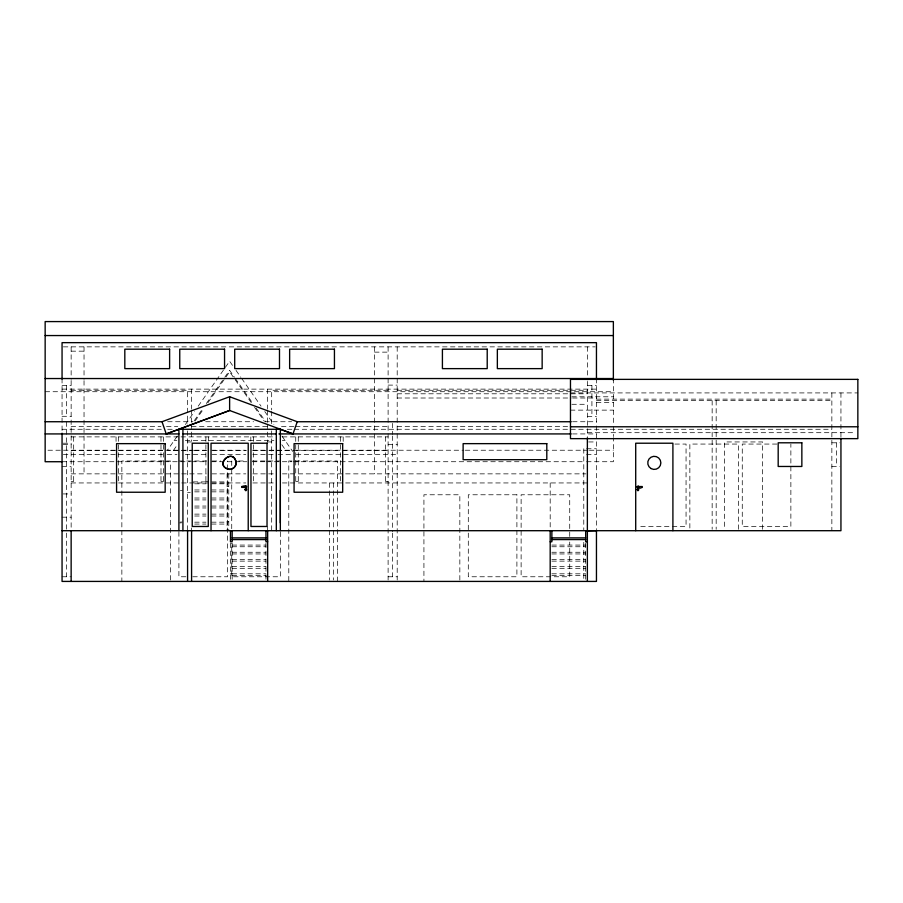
<?xml version="1.0" encoding="UTF-8"?>
<svg xmlns="http://www.w3.org/2000/svg" width="903" height="903" viewBox="0 0 903 903"><rect width="100%" height="100%" fill="white"/><g stroke="black" fill="none" stroke-linecap="round" stroke-linejoin="round"><path stroke-width="0.68" stroke-dasharray="4.51 3.39" d="M177.315 436.059L167.258 450.428L193.084 450.428M185.363 424.545L194.45 411.554M198.231 406.136L229.622 361.245L232.839 365.85M173.41 450.428L177.428 444.705M194.292 420.674L203.119 408.088M206.335 403.517L224 378.346M224.802 377.194L229.622 370.332L234.441 377.194M195.025 421.103L203.875 408.495M207.893 402.761L229.622 371.799L251.35 402.761M63.357 346.865L595.156 346.865M71.145 351.165L84.035 351.165M374.587 352.136L388.109 352.136M388.109 385.107L397.196 385.107M62.059 385.615L71.145 385.615M587.368 385.558L596.454 385.558M62.059 389.125L596.454 389.125M71.145 390.277L187.576 390.277L187.576 423.97M388.109 390.277L271.679 390.277L271.679 409.928M397.196 390.277L587.368 390.277M45.15 391.721L613.363 391.721M570.47 392.918L857.85 392.918M397.196 393.798L587.368 393.798M571.847 396.789L613.363 396.789M397.196 398.009L571.204 398.009M572.604 398.009L596.454 398.009M596.454 399.126L831.855 399.126M596.454 400.627L831.855 400.627M596.454 402.648L613.363 402.648M571.881 404.284L587.368 404.284M570.47 410.131L613.363 410.131M62.059 416.294L71.145 416.294M587.368 416.351L596.454 416.351M167.642 421.735L192.994 421.735M205.681 421.735L253.574 421.735M264.839 421.735L291.613 421.735M572.581 421.735L596.454 421.735M71.145 426.667L160.915 426.667M166.536 426.667L177.756 426.667M191.583 426.667L267.66 426.667M281.499 426.667L294.118 426.667M295.518 426.667L388.109 426.667M397.196 426.667L569.059 426.667M62.059 429.275L162.111 429.275M167.71 429.275L173.308 429.275M287.335 429.275L292.933 429.275M294.333 429.275L831.855 429.275M587.368 432.695L855.028 432.695M572.581 433.925L596.454 433.925M71.145 436.883L179.618 436.883M181.018 436.883L274.004 436.883M282.447 436.883L388.109 436.883M174.087 440.653L176.898 440.653M185.341 440.653L273.914 440.653M282.346 440.653L285.156 440.653M187.576 441.951L191.583 441.951M267.66 441.951L271.679 441.951M588.666 441.951L596.454 441.951M831.855 442.797L839.813 442.797M63.187 443.215L71.145 443.215M674.947 444.062L686.054 444.062L686.054 526.472L637.45 526.472M776.975 444.062L742.266 444.062L742.266 526.472L790.87 526.472L790.87 444.062M63.187 444.468L71.145 444.468M388.109 444.468L397.196 444.468M586.6 448.757L596.454 448.757M47.972 450.225L62.07 450.225M63.481 450.225L193.197 450.225M194.608 450.225L205.884 450.225M211.528 450.225L245.368 450.225M252.411 450.225L267.92 450.225M269.331 450.225L294.717 450.225M296.128 450.225L463.905 450.225M465.316 450.225L587.988 450.225M589.399 450.225L613.363 450.225M71.145 450.428L165.87 450.428M194.495 450.428L207.137 450.428M212.758 450.428L246.485 450.428M253.517 450.428L267.57 450.428M268.97 450.428L291.985 450.428M293.373 450.428L340.747 450.428M342.135 450.428L388.109 450.428M63.357 454.627L164.323 454.627M167.134 454.627L176.965 454.627M185.386 454.627L206.448 454.627M212.07 454.627L245.774 454.627M252.795 454.627L276.668 454.627M278.079 454.627L292.12 454.627M296.319 454.627L397.196 454.627M586.6 454.627L596.454 454.627M178.907 460.993L206.685 460.993M212.239 460.993L220.569 460.993M238.685 460.993L245.627 460.993M252.569 460.993L280.336 460.993M62.059 461.726L190.364 461.726M191.775 461.726L205.873 461.726M211.516 461.726L234.069 461.726M235.48 461.726L246.767 461.726M252.4 461.726L265.098 461.726M266.509 461.726L291.883 461.726M293.294 461.726L585.167 461.726M586.578 461.726L613.363 461.726L613.363 437.639M62.059 466.467L71.145 466.467M831.855 466.467L839.813 466.467M71.145 473.861L206.381 473.861M212.013 473.861L245.819 473.861M252.863 473.861L274.004 473.861M282.447 473.861L585.968 473.861M71.145 481.536L73.674 481.536M160.982 481.536L163.511 481.536M205.895 481.536L208.435 481.536M295.732 481.536L298.272 481.536M385.57 481.536L388.109 481.536M193.276 481.909L205.952 481.909M211.595 481.909L227.093 481.909M71.145 482.947L208.435 482.947M212.013 482.947L245.819 482.947M252.863 482.947L274.004 482.947M282.447 482.947L587.368 482.947M194.687 483.805L205.952 483.805M211.595 483.805L227.093 483.805M227.093 486.265L228.775 486.265M194.687 489.968L205.952 489.968M211.595 489.968L227.093 489.968M180.419 490.34L182.395 490.34M194.687 491.853L205.952 491.853M211.595 491.853L227.093 491.853M187.576 492.666L190.251 492.666M63.187 493.93L71.145 493.93M194.687 498.016L205.952 498.016M211.595 498.016L227.093 498.016M194.687 499.912L205.952 499.912M211.595 499.912L227.093 499.912M194.687 506.064L205.952 506.064M211.595 506.064L227.093 506.064M194.687 507.96L205.952 507.96M211.595 507.96L227.093 507.96M194.687 514.123L205.952 514.123M211.595 514.123L227.093 514.123M194.687 516.019L205.952 516.019M211.595 516.019L227.093 516.019M62.059 517.182L71.145 517.182M227.093 521.878L228.775 521.878M180.419 522.024L182.395 522.024M194.687 522.171L205.952 522.171M211.595 522.171L227.093 522.171M179.437 522.882L181.413 522.882M194.687 524.067L205.952 524.067M211.595 524.067L227.093 524.067M232.161 545.073L265.967 545.073M551.868 545.073L585.686 545.073M232.161 546.755L265.967 546.755M551.868 546.755L585.686 546.755M232.161 552.252L265.967 552.252M551.868 552.252L585.686 552.252M232.161 553.945L265.967 553.945M551.868 553.945L585.686 553.945M232.161 559.442L265.967 559.442M551.868 559.442L585.686 559.442M232.161 561.124L265.967 561.124M551.868 561.124L585.686 561.124M232.161 566.621L265.967 566.621M551.868 566.621L585.686 566.621M232.161 568.314L265.967 568.314M551.868 568.314L585.686 568.314M230.468 573.54L232.161 573.54M232.161 573.811L265.967 573.811M551.868 573.811L585.686 573.811M232.161 575.493L265.967 575.493M551.868 575.493L585.686 575.493M62.059 576.769L71.145 576.769M185.849 576.769L178.907 576.769L178.907 532.127M192.791 576.769L227.511 576.769L227.511 460.993M388.109 576.769L397.196 576.769M235.243 378.346L252.908 403.517M256.125 408.088L265.764 421.814M281.826 444.705L285.845 450.428M254.567 407.343L264.229 421.103M236.022 370.388L240.887 377.352M241.62 378.391L261.012 406.136M264.805 411.554L273.891 424.545M281.939 436.059L292.674 451.41M840.941 392.918L840.941 436.894M836.404 442.797L836.404 466.467M831.855 392.918L831.855 530.704M762.651 529.293L762.651 441.951L724.624 441.951L724.624 529.293M738.462 529.305L738.462 444.062L689.858 444.062L689.858 529.305M716.169 400.627L716.169 529.305M712.151 400.627L712.151 529.305M613.363 378.538L613.363 425.279M613.363 426.453L613.363 436.499M596.454 378.538L596.454 529.745M591.916 385.558L591.916 416.351M587.368 346.865L587.368 379.994M587.368 381.371L587.368 436.894M585.686 543.132L585.686 580.098M583.778 448.757L583.778 529.745M583.778 542.319L583.778 581.419M569.725 536.472L569.725 494.776L521.121 494.776L521.121 576.769L569.725 576.769L569.725 542.026M550.187 482.947L550.187 529.293M459.841 580.019L459.841 494.776L423.925 494.776L423.925 581.419M397.196 346.865L397.196 580.008M392.647 423.372L392.647 434.636M392.647 436.025L392.647 531.732M392.647 533.131L392.647 576.769M388.109 346.865L388.109 580.008M385.57 436.883L385.57 482.947M374.587 346.865L374.587 473.861M343.185 436.883L343.185 442.459M340.657 436.883L340.657 482.947M337.395 581.419L337.395 460.993L288.791 460.993L288.791 581.419M333.591 482.947L333.591 580.008M329.572 482.947L329.572 580.008M298.272 436.883L298.272 482.947M295.732 436.883L295.732 482.947M280.336 532.127L280.336 576.769L231.732 576.769L231.732 543.29M271.679 411.294L271.679 423.97M271.679 430.889L271.679 530.704M267.66 389.125L267.66 408.743M267.66 409.894L267.66 422.762M267.66 424.162L267.66 442.391M267.66 526.472L267.66 530.704M265.967 543.132L265.967 580.098M253.348 436.883L253.348 482.947M250.82 436.883L250.82 441.07M232.161 543.132L232.161 580.098M231.732 460.993L231.732 529.339M230.468 543.132L230.468 580.098M228.775 473.861L228.775 530.704M227.093 473.861L227.093 530.704M208.435 436.883L208.435 441.07M205.895 436.883L205.895 482.947M191.583 389.125L191.583 408.732M191.583 409.894L191.583 422.728M191.583 424.128L191.583 440.935M191.583 527.883L191.583 530.704M187.576 430.889L187.576 530.704M170.453 580.019L170.453 460.993L121.86 460.993L121.86 581.419M163.511 436.883L163.511 482.947M160.982 436.883L160.982 482.947M118.598 436.883L118.598 482.947M116.058 436.883L116.058 442.459M84.035 346.865L84.035 379.373M84.035 380.671L84.035 473.861M73.674 436.883L73.674 482.947M71.145 346.865L71.145 379.373M71.145 380.524L71.145 529.361M66.596 385.615L66.596 416.294M66.596 421.972L66.596 531.732M66.596 533.131L66.596 576.769M62.059 378.538L62.059 432.232M516.9 494.776L468.296 494.776L468.296 576.769L516.9 576.769L516.9 494.776"/><path stroke-width="1.35" d="M235.954 464.548C236.372 445.506 211.11 464.932 229.622 469.425M227.94 469.199C231.924 470.339 236.247 467.009 236.18 462.867M45.15 421.735L162.009 421.735L166.231 433.925L178.907 429.275L280.336 429.275L293.012 433.925L297.245 421.735L571.17 421.735M235.954 464.571L234.261 467.494L231.326 469.199M638.229 487.338C636.705 485.204 638.207 490.002 642.281 487.383L642.281 486.536L638.06 486.536M162.009 421.735L229.622 396.733L297.245 421.735M166.231 433.925L229.622 410.493L293.012 433.925M229.633 469.425L231.315 469.199M245.898 486.536C245.221 489.223 248.754 484.155 241.665 486.536L241.665 487.383L245.898 487.383M587.368 530.941L596.454 530.704L596.454 581.419L62.059 581.419L62.059 433.214M45.15 335.555L613.363 335.555M45.15 378.538L613.363 378.538M570.47 426.78L857.85 426.78M45.15 433.925L178.907 433.925M183.14 433.925L276.115 433.925M278.925 433.925L571.17 433.925M62.059 461.726L45.15 461.726L45.15 321.581L613.363 321.581L613.363 380.31M280.336 490.34L280.336 522.882M62.059 530.704L840.941 530.704L840.941 438.294M232.161 537.883L265.967 537.883M551.868 537.883L585.686 537.883M232.161 539.576L265.967 539.576M551.868 539.576L585.686 539.576M267.66 541.766L265.967 541.766L265.967 530.704M550.187 541.766L551.868 541.766L551.868 530.704M587.368 541.766L585.686 541.766L585.686 530.704M227.94 469.199C215.027 464.808 231.507 448.26 235.943 461.162M235.954 461.162L236.18 462.855M672.904 530.704L672.904 443.215L635.712 443.215L635.712 530.704M596.454 379.26L596.454 342.655L62.059 342.655L62.059 379.26M587.368 437.729L587.368 581.419M550.187 530.704L550.187 581.419M280.336 429.275L280.336 530.704M276.318 429.275L276.318 530.704M267.66 530.704L267.66 581.419M248.223 530.704L248.223 443.215L211.031 443.215L211.031 530.704M232.161 530.704L232.161 541.766L230.468 541.766L230.468 530.704M229.622 396.733L229.622 410.493L178.907 429.275L178.907 530.704M191.583 530.704L191.583 581.419M187.576 530.704L187.576 581.419M182.925 429.275L182.925 530.704M71.145 530.704L71.145 581.419M636.987 486.819C638.771 490.656 639.753 483.602 636.987 486.819M244.86 489.471C246.316 493.456 247.885 486.503 244.86 489.471M637.01 489.449C638.365 493.467 640.103 486.559 637.01 489.449M244.882 486.649C246.022 490.724 248.133 483.929 244.882 486.649M169.617 349.19L124.817 349.19L124.817 368.627L169.617 368.627L169.617 349.19M224.554 349.19L179.753 349.19L179.753 368.627L224.554 368.627L224.554 349.19M279.49 349.19L234.701 349.19L234.701 368.627L279.49 368.627L279.49 349.19M334.437 349.19L289.637 349.19L289.637 368.627L334.437 368.627L334.437 349.19M487.214 349.19L442.414 349.19L442.414 368.627L487.214 368.627L487.214 349.19M542.15 349.19L497.35 349.19L497.35 368.627L542.15 368.627L542.15 349.19M857.85 379.373L570.47 379.373L570.47 438.644L857.85 438.644L857.85 379.373M801.853 442.797L778.183 442.797L778.183 466.467L801.853 466.467L801.853 442.797M208.277 443.215L192.226 443.215L192.226 526.472L208.277 526.472L208.277 443.215M267.028 443.215L250.966 443.215L250.966 526.472L267.028 526.472L267.028 443.215M165.17 443.644L116.577 443.644L116.577 492.237L165.17 492.237L165.17 443.644M342.677 443.644L294.073 443.644L294.073 492.237L342.677 492.237L342.677 443.644M546.8 443.644L463.126 443.644L463.126 459.695L546.8 459.695L546.8 443.644M651.029 468.544A6.547 6.547 0 0 0 660.861 462.867A6.547 6.547 0 0 0 651.029 457.2A6.547 6.547 0 0 0 651.029 468.544"/></g></svg>
